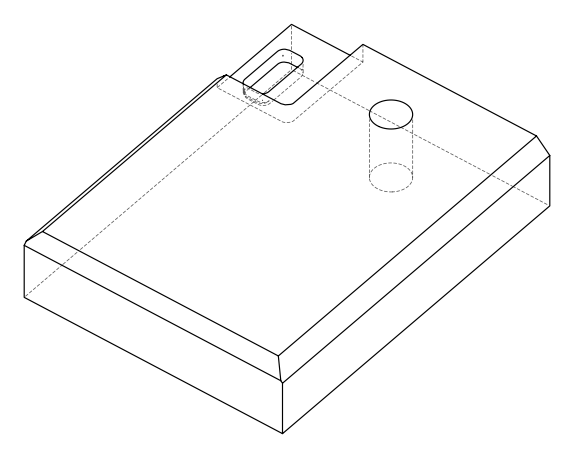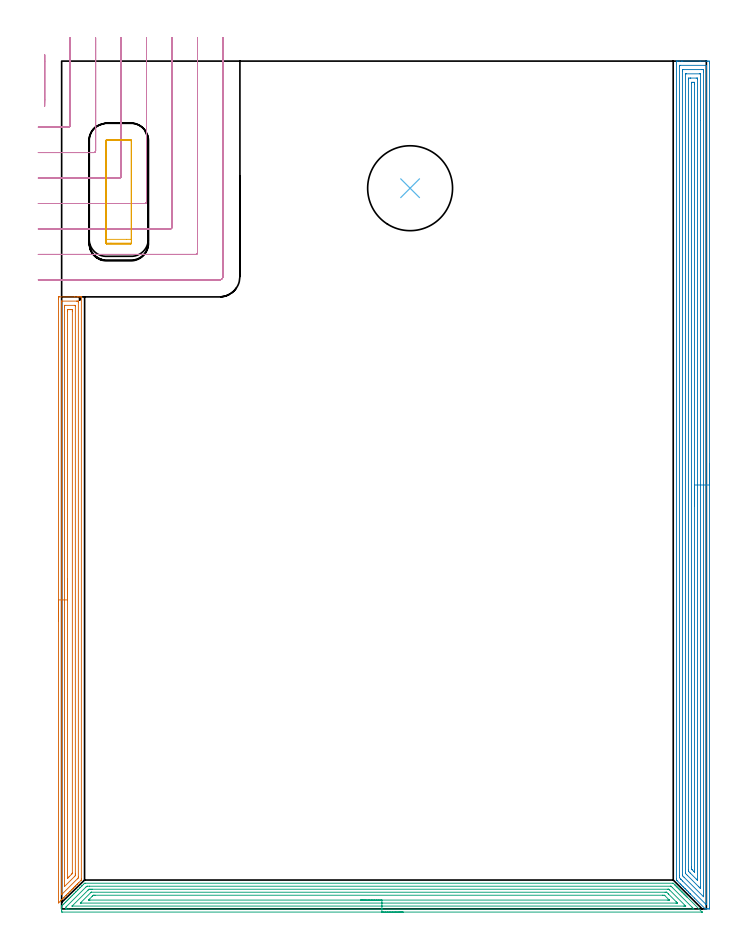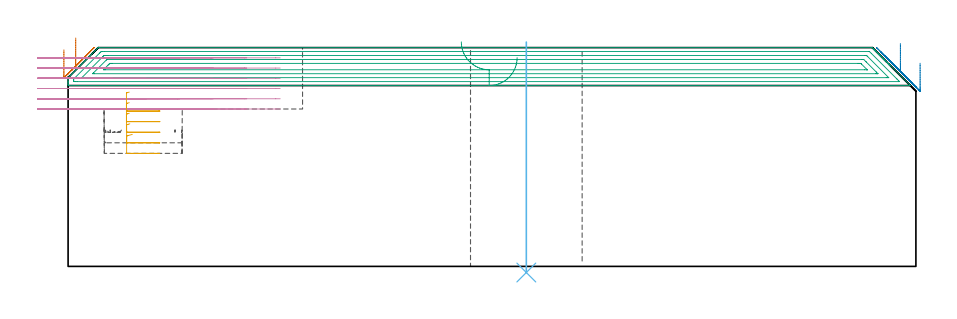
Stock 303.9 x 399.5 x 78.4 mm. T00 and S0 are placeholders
(PLAN: 6 operations, 2 tool changes, 54.7 min)
(1 AREA_MILL | FG_CHAMFER_SURFACE | UGT0205_001 | 9.23 min | 17171 mm3)
(2 AREA_MILL_1 | FG_CHAMFER_SURFACE_1 | UGT0205_001 | 19.16 min | 48610 mm3)
(3 AREA_MILL_2 | FG_CHAMFER_SURFACE_2 | UGT0205_001 | 11.94 min | 26467 mm3)
(4 MILL_CORNER_NOTCH_RECTANGULAR | CORNER_NOTCH_RECTANGULAR | UGT0201_010 | Follow Part, ap 4, ae 75% | 12.31 min | 204557 mm3)
(5 MILL_RECTANGULAR_POCKET | POCKET_RECTANGULAR_STRAIGHT | UGT0201_010 | Follow Part, ap 4, ae 75% | 1.75 min | 27636 mm3)
(6 INDEXABLE_INSERT_DRILL_THROUGH_HOLE_FROM_SOLID | STEP1HOLE | NXT0302_035 | 0.33 min | 98460 mm3)
(TOOL UGT0205_001 | Chamfer Mill 20 x 3 x 45 deg. | D20 FL50 Z2)
(TOOL UGT0201_010 | End Mill 16 mm | D16 FL22 Z2)
(TOOL NXT0302_035 | Index. Insert Drill 40mm [880-D4000L40-05] | D40 PA176 FL200 Z2)
(OP 1 AREA_MILL)
G17 G21 G94 G90
T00 M6
G54
G17 G0 G90 X-1.5 Y135.6 S1061 M3
G43 Z88.4 H0
Z77.6
G94 G1 Y135.638 Z76.728 F250.
Y135.752 Z75.864
Y135.941 Z75.012
Y136.203 Z74.18
Y136.537 Z73.374
Y136.94 Z72.6
Y137.409 Z71.864
Y137.94 Z71.172
Y138.529 Z70.529
Y139.172 Z69.94
Y139.864 Z69.408
Y140.6 Z68.94
Y141.374 Z68.537
Y142.18 Z68.203
Y143.012 Z67.941
Y143.864 Z67.752
Y144.729 Z67.638
Y145.6 Z67.6
Y287.405
X-1.499 Y287.771 Z67.601
X-1.494 Y288.293 Z67.604
X-1.492 Y288.391 Z67.606
X-0.976 Y288.4 Z68.121
X6.117 Z75.211
X7.528 Z76.625
X7.89 Z76.985
X8.613 Z77.712
X8.873 Z77.973
X9.262 Y288.399 Z78.353
X9.268 Y288.398 Z78.359
X9.297 Y288.391 Z78.388
X9.3 Y288.218 Z78.4
X9.294 Y14.087 Z78.393
X9.295 Y13.633 Z78.38
X9.285 Y13.592 Z78.371
X9.25 Y13.548 Z78.344
X9.224 Y13.524 Z78.324
X8.072 Y12.371 Z77.17
X7.535 Y11.835 Z76.634
X7.299 Y11.597 Z76.395
X7.178 Y11.477 Z76.276
X6.664 Y10.963 Z75.763
X6.412 Y10.71 Z75.508
X6.284 Y10.583 Z75.381
X5.792 Y10.092 Z74.891
X5.525 Y9.823 Z74.621
X5.39 Y9.689 Z74.487
X4.92 Y9.22 Z74.02
X4.639 Y8.937 Z73.735
X4.049 Y8.349 Z73.149
X3.752 Y8.05 Z72.848
X3.161 Y7.461 Z72.261
X2.866 Y7.163 Z71.961
X2.259 Y6.559 Z71.359
X1.979 Y6.276 Z71.074
X1.293 Y5.593 Z70.393
X0.92 Y5.218 Z70.016
X0.376 Y4.676 Z69.476
X0.025 Y4.324 Z69.122
X-0.542 Y3.758 Z68.558
X-1.317 Y2.982 Z67.781
X-1.42 Y2.884 Z67.678
X-1.492 Y2.816 Z67.606
X-1.498 Y2.943 Z67.602
X-1.499 Y2.982 Z67.601
X-1.5 Y145.6 Z67.6
X-0.086 Z69.014
X-0.085 Y286.205 Z69.015
X-0.084 Y286.316 Z69.016
X-0.081 Y286.371 Z69.019
X-0.08 Y286.39 Z69.02
X-0.031 Y286.391 Z69.069
X0.384 Y286.399 Z69.484
X7.003 Y286.4 Z76.103
X7.476 Y286.399 Z76.576
X7.744 Y286.395 Z76.844
X7.863 Y286.39 Z76.963
X7.879 Y286.388 Z76.979
X7.881 Y286.369 Z76.981
X7.884 Y286.315 Z76.984
X7.885 Y286.206 Z76.985
X7.886 Y285.986 Z76.986
X7.879 Y15.053 Z76.979
X7.861 Y14.623 Z76.961
X7.648 Y14.403 Z76.748
X7.409 Y14.159 Z76.509
X0.189 Y6.939 Z69.289
X0.082 Y6.833 Z69.182
X-0.025 Y6.733 Z69.075
X-0.059 Y6.702 Z69.041
X-0.079 Y6.695 Z69.021
X-0.081 Y6.789 Z69.019
X-0.086 Y7.002 Z69.014
Y145.6
X1.328 Z70.428
X1.329 Y283.658 Z70.429
X1.33 Y284.194 Z70.43
X1.333 Y284.372 Z70.433
X1.335 Y284.386 Z70.435
X1.358 Y284.392 Z70.458
X1.411 Y284.397 Z70.511
X1.48 Y284.4 Z70.58
X6.117 Y284.399 Z75.217
X6.321 Y284.395 Z75.421
X6.454 Y284.39 Z75.554
X6.465 Y284.376 Z75.565
X6.468 Y284.356 Z75.568
X6.47 Y284.313 Z75.57
X6.471 Y284.194 Z75.571
Y283.836
X6.465 Y16.49 Z75.565
X6.463 Y15.948 Z75.563
X6.461 Y15.772 Z75.561
X6.458 Y15.688 Z75.558
X6.425 Y15.636 Z75.525
X6.117 Y15.318 Z75.217
X5.986 Y15.185 Z75.086
X1.383 Y10.583 Z70.483
X1.362 Y10.565 Z70.462
X1.345 Y10.555 Z70.445
X1.334 Y10.553 Z70.434
X1.331 Y10.565 Z70.431
X1.329 Y10.583 Z70.429
Y10.627
X1.328 Y10.941 Z70.428
Y145.6
X2.743 Z71.843
Y281.512
X2.745 Y282.23 Z71.845
X2.747 Y282.334 Z71.847
X2.749 Y282.388 Z71.849
X2.796 Y282.391 Z71.896
X3.016 Y282.395 Z72.116
X3.457 Y282.4 Z72.557
X4.343 Z73.443
X4.785 Y282.396 Z73.885
X5.003 Y282.392 Z74.103
X5.051 Y282.389 Z74.151
X5.053 Y282.351 Z74.153
X5.055 Y282.287 Z74.155
X5.057 Y281.686 Z74.157
Y281.512
X5.051 Y17.023 Z74.151
X5.049 Y16.842 Z74.149
X5.047 Y16.753 Z74.147
X5.044 Y16.713 Z74.144
X5.018 Y16.678 Z74.118
X4.906 Y16.561 Z74.006
X4.765 Y16.416 Z73.865
X3.457 Y15.105 Z72.557
X2.986 Y14.634 Z72.086
X2.913 Y14.562 Z72.013
X2.83 Y14.481 Z71.93
X2.754 Y14.411 Z71.854
X2.75 Y14.41 Z71.85
X2.747 Y14.414 Z71.847
X2.744 Y14.453 Z71.844
X2.743 Y14.51 Z71.843
Y145.6
Y146.472 Z71.881
Y147.337 Z71.995
Y148.188 Z72.183
Y149.02 Z72.446
Y149.826 Z72.78
Y150.6 Z73.182
Y151.336 Z73.651
Y152.028 Z74.182
Y152.671 Z74.772
Y153.261 Z75.415
Y153.792 Z76.107
Y154.26 Z76.843
Y154.663 Z77.617
Y154.997 Z78.422
Y155.259 Z79.255
Y155.448 Z80.106
Y155.562 Z80.971
Y155.6 Z81.843
G0 Z88.4
M5
M2
(OP 2 AREA_MILL_1)
G17 G21 G94 G90
T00 M6
G54
G17 G0 G90 X305.3 Y209.75 S1061 M3
G43 Z88.4 H0
Z72.8
G94 G1 Y209.712 Z71.928 F250.
Y209.598 Z71.063
Y209.409 Z70.212
Y209.147 Z69.38
Y208.813 Z68.574
Y208.41 Z67.8
Y207.942 Z67.064
Y207.41 Z66.372
Y206.821 Z65.729
Y206.178 Z65.14
Y205.486 Z64.608
Y204.75 Z64.14
Y203.976 Z63.737
Y203.17 Z63.403
Y202.338 Z63.141
Y201.486 Z62.952
Y200.622 Z62.838
Y199.75 Z62.8
Y0.428
X305.297 Y0.167 Z62.803
X305.291 Y0.003 Z62.805
X305.263 Y0.001 Z62.833
X304.938 Y0. Z63.157
X304.285 Z63.814
X303.841 Z64.259
X303.306 Y0.001 Z64.791
X303.296 Y0.003 Z64.8
X298.224 Y5.075 Z69.875
X296.324 Y6.976 Z71.776
X296.187 Y7.111 Z71.91
X296.137 Y7.162 Z71.961
X295.498 Y7.802 Z72.602
X295.312 Y7.986 Z72.784
X294.673 Y8.627 Z73.427
X294.437 Y8.861 Z73.659
X293.848 Y9.452 Z74.252
X293.756 Y9.543 Z74.342
X293.562 Y9.736 Z74.534
X293.022 Y10.277 Z75.077
X292.687 Y10.611 Z75.409
X292.197 Y11.103 Z75.903
X291.812 Y11.486 Z76.284
X291.52 Y11.778 Z76.576
X290.006 Y13.293 Z78.092
X289.822 Y13.478 Z78.273
X289.7 Y13.605 Z78.384
Y14.008 Z78.4
Y399.334
X289.702 Y399.49 Z78.388
X289.833 Y399.498 Z78.259
X289.97 Y399.5 Z78.129
X290.284 Z77.815
X290.937 Z77.158
X292.138 Z75.958
X292.687 Z75.407
X300.863 Z67.234
X304.063 Z64.034
X304.338 Z63.76
X304.938 Y399.495 Z63.159
X305.293 Y399.49 Z62.805
X305.297 Y399.253 Z62.801
X305.3 Y398.887 Z62.8
Y398.518
Y199.75
X303.886 Z64.214
X303.885 Y2.58 Z64.215
X303.884 Y2.399 Z64.216
X303.879 Y2.131 Z64.221
X303.876 Y2.01 Z64.224
X303.817 Y2.009 Z64.283
X303.755 Y2.01 Z64.345
X303.626 Y2.134 Z64.474
X303.352 Y2.399 Z64.748
X292.635 Y13.115 Z75.465
X291.812 Y13.94 Z76.288
X291.747 Y14.008 Z76.353
X291.121 Y14.713 Z76.979
X291.114 Y15.794 Z76.986
X291.115 Y396.92 Z76.985
X291.116 Y397.101 Z76.984
X291.121 Y397.456 Z76.979
X291.124 Y397.49 Z76.976
X291.187 Y397.494 Z76.913
X291.291 Y397.498 Z76.809
X291.421 Y397.5 Z76.679
X303.673 Y397.499 Z64.427
X303.83 Y397.494 Z64.27
X303.859 Y397.49 Z64.241
X303.879 Y397.484 Z64.221
X303.88 Y397.449 Z64.22
X303.884 Y397.283 Z64.216
X303.885 Y397.101 Z64.215
X303.886 Y396.389 Z64.214
Y199.75
X302.472 Z65.628
X302.471 Y5.971 Z65.629
X302.47 Y5.811 Z65.63
X302.468 Y5.757 Z65.632
X302.467 Y5.75 Z65.633
X302.45 Y5.761 Z65.65
X302.396 Y5.808 Z65.704
X302.313 Y5.887 Z65.787
X293.299 Y14.901 Z74.801
X292.687 Y15.523 Z75.413
X292.556 Y15.661 Z75.544
X292.535 Y15.701 Z75.565
X292.532 Y15.74 Z75.568
X292.53 Y15.794 Z75.57
X292.529 Y15.955 Z75.571
Y394.584
X292.531 Y395.315 Z75.569
X292.533 Y395.472 Z75.567
X292.535 Y395.49 Z75.565
X292.552 Y395.493 Z75.548
X292.597 Y395.497 Z75.503
X292.687 Y395.499 Z75.413
X301.438 Y395.5 Z66.662
X302.135 Y395.496 Z65.965
X302.313 Y395.49 Z65.787
X302.465 Y395.468 Z65.635
X302.468 Y395.315 Z65.632
X302.47 Y395.155 Z65.63
X302.471 Y394.422 Z65.629
X302.472 Y394.26 Z65.628
Y199.75
X301.057 Z67.043
Y10.436
X301.056 Y9.932 Z67.044
X301.054 Y9.763 Z67.046
X301.05 Y9.631 Z67.05
X301.046 Y9.614 Z67.054
X300.995 Y9.661 Z67.105
X300.9 Y9.752 Z67.2
X300.563 Y10.087 Z67.537
X300.213 Y10.436 Z67.887
X294.855 Y15.794 Z73.245
X294.437 Y16.214 Z73.663
X293.971 Y16.687 Z74.129
X293.949 Y16.723 Z74.151
X293.947 Y16.751 Z74.153
X293.944 Y16.813 Z74.156
X293.943 Y16.939 Z74.157
Y17.192
Y393.14
X293.945 Y393.309 Z74.156
X293.948 Y393.443 Z74.152
X293.949 Y393.48 Z74.151
X293.963 Y393.49 Z74.137
X294.466 Y393.5 Z73.634
X300.591 Z67.509
X300.981 Y393.496 Z67.119
X301.029 Y393.493 Z67.071
X301.049 Y393.49 Z67.051
X301.051 Y393.478 Z67.049
X301.055 Y393.42 Z67.045
X301.056 Y393.363 Z67.044
X301.057 Y371.539 Z67.043
Y199.75
X299.643 Z68.457
Y13.623
X299.641 Y13.527 Z68.459
X299.639 Y13.481 Z68.461
X299.638 Y13.473 Z68.462
X299.624 Y13.484 Z68.476
X299.523 Y13.58 Z68.577
X299.09 Y14.008 Z69.01
X296.187 Y16.911 Z71.913
X295.52 Y17.58 Z72.58
X295.423 Y17.683 Z72.677
X295.367 Y17.744 Z72.733
X295.364 Y17.793 Z72.736
X295.361 Y18.004 Z72.739
X295.357 Y18.427 Z72.743
Y18.473
Y390.85
X295.361 Y391.274 Z72.739
X295.364 Y391.476 Z72.736
X295.56 Y391.491 Z72.54
X296.187 Y391.498 Z71.913
X296.426 Y391.5 Z71.674
X299.052 Y391.498 Z69.048
X299.535 Y391.49 Z68.565
X299.636 Y391.469 Z68.464
X299.643 Y390.85 Z68.457
Y199.75
X298.229 Z69.871
X298.228 Y17.58 Z69.872
X298.227 Y17.417 Z69.873
X298.225 Y17.37 Z69.875
X298.223 Y17.337 Z69.877
X297.938 Y17.61 Z70.162
X297.075 Y18.473 Z71.025
X297.062 Y18.485 Z71.038
X296.849 Y18.707 Z71.251
X296.796 Y18.763 Z71.304
X296.778 Y18.801 Z71.322
X296.776 Y18.871 Z71.324
X296.773 Y19.069 Z71.327
X296.771 Y19.366 Z71.329
Y19.663
X296.772 Y389.064 Z71.328
X296.773 Y389.359 Z71.327
X296.776 Y389.46 Z71.324
X296.778 Y389.488 Z71.322
X296.796 Y389.491 Z71.304
X296.849 Y389.495 Z71.251
X297.062 Y389.498 Z71.038
X297.511 Y389.5 Z70.589
X297.938 Y389.499 Z70.162
X298.08 Y389.496 Z70.02
X298.193 Y389.491 Z69.907
X298.222 Y389.489 Z69.878
X298.224 Y389.446 Z69.876
X298.226 Y389.361 Z69.874
X298.228 Y389.064 Z69.872
X298.229 Y388.767 Z69.871
Y199.75
Y198.878 Z69.909
Y198.014 Z70.023
Y197.162 Z70.212
Y196.33 Z70.474
Y195.524 Z70.808
Y194.75 Z71.211
Y194.014 Z71.68
Y193.322 Z72.211
Y192.679 Z72.8
Y192.09 Z73.443
Y191.558 Z74.135
Y191.09 Z74.871
Y190.687 Z75.645
Y190.353 Z76.451
Y190.091 Z77.283
Y189.902 Z78.135
Y189.788 Z79.
Y189.75 Z79.871
G0 Z88.4
M5
M2
(OP 3 AREA_MILL_2)
G17 G21 G94 G90
T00 M6
G54
G17 G0 G90 X160.9 Y-1.5 S1061 M3
G43 Z88.4 H0
Z74.8
G94 G1 X160.862 Z73.928 F250.
X160.748 Z73.064
X160.56 Z72.212
X160.297 Z71.38
X159.963 Z70.574
X159.561 Z69.8
X159.092 Z69.064
X158.561 Z68.372
X157.971 Z67.729
X157.328 Z67.14
X156.636 Z66.608
X155.9 Z66.14
X155.127 Z65.737
X154.321 Z65.403
X153.489 Z65.141
X152.637 Z64.952
X151.772 Z64.838
X150.9 Z64.8
X0.439 Y-1.499 Z64.801
X0.002 Y-1.491 Z64.805
X0. Y-1.235 Z65.062
Y-0.93 Z65.366
Y-0.345 Z65.951
Y-0.04 Z66.255
Y0.571 Z66.87
Y0.99 Z67.289
X0.001 Y1.295 Z67.594
X0.003 Y1.3 Z67.599
X0.153 Y1.453 Z67.752
X0.735 Y2.037 Z68.333
X1.08 Y2.38 Z68.68
X1.625 Y2.927 Z69.223
X1.979 Y3.279 Z69.578
X2.515 Y3.817 Z70.113
X2.877 Y4.177 Z70.477
X3.405 Y4.707 Z71.003
X3.775 Y5.075 Z71.375
X4.295 Y5.597 Z71.893
X4.89 Y6.19 Z72.489
X5.059 Y6.36 Z72.658
X5.185 Y6.487 Z72.783
X5.78 Y7.08 Z73.379
X5.951 Y7.252 Z73.55
X6.075 Y7.377 Z73.673
X6.669 Y7.97 Z74.269
X6.843 Y8.144 Z74.442
X6.965 Y8.266 Z74.563
X7.559 Y8.86 Z75.159
X7.735 Y9.036 Z75.334
X7.855 Y9.156 Z75.453
X8.449 Y9.75 Z76.049
X8.627 Y9.928 Z76.226
X8.745 Y10.046 Z76.343
X9.339 Y10.64 Z76.939
X9.519 Y10.82 Z77.118
X9.635 Y10.936 Z77.233
X10.229 Y11.53 Z77.829
X10.674 Y11.975 Z78.274
X10.684 Y11.984 Z78.283
X10.805 Y12.097 Z78.388
X11.303 Y12.1 Z78.4
X287.822
X288.204 Y12.094 Z78.392
X288.277 Y12.023 Z78.322
X288.326 Y11.975 Z78.273
X288.714 Y11.587 Z77.885
X288.772 Y11.53 Z77.826
X288.828 Y11.473 Z77.772
X289.011 Y11.289 Z77.588
X289.069 Y11.233 Z77.53
X289.124 Y11.177 Z77.476
X289.308 Y10.992 Z77.291
X289.365 Y10.936 Z77.233
X289.42 Y10.881 Z77.18
X289.606 Y10.695 Z76.994
X289.662 Y10.64 Z76.936
X289.716 Y10.585 Z76.884
X289.903 Y10.398 Z76.697
X289.959 Y10.343 Z76.64
X290.012 Y10.289 Z76.588
X290.2 Y10.1 Z76.399
X290.255 Y10.046 Z76.343
X290.308 Y9.993 Z76.292
X290.498 Y9.803 Z76.102
X290.552 Y9.75 Z76.047
X290.604 Y9.697 Z75.996
X290.795 Y9.506 Z75.805
X290.849 Y9.453 Z75.75
X290.9 Y9.401 Z75.7
X291.092 Y9.208 Z75.507
X291.145 Y9.156 Z75.453
X291.196 Y9.105 Z75.404
X291.39 Y8.911 Z75.21
X291.442 Y8.86 Z75.157
X291.492 Y8.809 Z75.108
X291.687 Y8.614 Z74.913
X291.738 Y8.563 Z74.86
X291.788 Y8.513 Z74.812
X291.984 Y8.316 Z74.615
X292.035 Y8.266 Z74.563
X292.084 Y8.217 Z74.516
X292.282 Y8.019 Z74.318
X292.332 Y7.97 Z74.267
X292.38 Y7.921 Z74.22
X292.579 Y7.722 Z74.021
X292.628 Y7.673 Z73.97
X292.676 Y7.625 Z73.924
X292.876 Y7.424 Z73.723
X292.925 Y7.377 Z73.674
X292.972 Y7.329 Z73.628
X293.174 Y7.127 Z73.426
X293.222 Y7.08 Z73.377
X293.268 Y7.033 Z73.332
X293.471 Y6.83 Z73.129
X293.518 Y6.783 Z73.08
X293.564 Y6.737 Z73.036
X293.768 Y6.532 Z72.831
X293.815 Y6.487 Z72.784
X293.86 Y6.441 Z72.74
X294.066 Y6.235 Z72.534
X294.112 Y6.19 Z72.487
X294.156 Y6.145 Z72.444
X294.363 Y5.938 Z72.237
X294.408 Y5.893 Z72.19
X294.452 Y5.849 Z72.148
X294.66 Y5.64 Z71.939
X294.705 Y5.597 Z71.894
X301.499 Y-1.198 Z65.101
X301.677 Y-1.375 Z64.923
X301.796 Y-1.495 Z64.803
X301.798 Y-1.498 Z64.8
X301.796 Y-1.499 Z64.799
X301.667 Y-1.5 Z64.8
X150.9
Y-0.086 Z66.214
X3.275
X2.426 Y-0.083 Z66.217
X2.383 Y-0.08 Z66.22
X2.01 Y-0.04 Z66.26
X2.005 Y0.337 Z66.637
X2.01 Y0.85 Z67.15
X2.194 Y1.039 Z67.339
X2.383 Y1.233 Z67.533
X11.303 Y10.153 Z76.453
X11.549 Y10.394 Z76.694
X11.801 Y10.64 Z76.94
X12.154 Y10.68 Z76.98
X12.195 Y10.682 Z76.982
X13.041 Y10.686 Z76.986
X13.087
X286.93 Y10.685 Z76.985
X286.976 Y10.684 Z76.984
X287.067 Y10.679 Z76.979
X287.17 Y10.668 Z76.968
X287.202 Y10.64 Z76.94
X287.822 Y10.028 Z76.328
X297.001 Y0.85 Z67.15
X297.634 Y0.216 Z66.516
X297.883 Y-0.04 Z66.26
X297.911 Y-0.071 Z66.229
X297.817 Y-0.079 Z66.221
X297.726 Y-0.084 Z66.216
X297.679 Y-0.085 Z66.215
X150.9 Y-0.086 Z66.214
Y1.328 Z67.628
X5.059 Y1.329 Z67.629
X5.013 Y1.33 Z67.63
X4.956 Y1.333 Z67.633
X4.946 Y1.334 Z67.634
X4.956 Y1.349 Z67.649
X4.977 Y1.375 Z67.675
X5.012 Y1.412 Z67.712
X5.059 Y1.46 Z67.76
X12.327 Y8.728 Z75.028
X12.461 Y8.86 Z75.16
X12.779 Y9.168 Z75.468
X12.886 Y9.264 Z75.564
X13.087 Y9.267 Z75.567
X13.568 Y9.27 Z75.57
X13.979 Y9.271 Z75.571
X14.458
X285.626
X286.038 Y9.268 Z75.568
X286.095 Y9.265 Z75.565
X286.127 Y9.262 Z75.562
X286.158 Y9.234 Z75.534
X286.287 Y9.11 Z75.41
X286.54 Y8.86 Z75.16
X294.066 Y1.334 Z67.634
Y1.33 Z67.63
X293.586 Y1.329 Z67.629
X293.174
X150.9 Y1.328 Z67.628
Y2.743 Z69.043
X9.406
X8.892 Y2.748 Z69.048
X8.814 Y2.75 Z69.05
X8.851 Y2.792 Z69.092
X8.925 Y2.872 Z69.172
X9.014 Y2.964 Z69.264
X9.098 Y3.05 Z69.35
X13.695 Y7.646 Z73.946
X13.811 Y7.759 Z74.059
X13.89 Y7.832 Z74.132
X13.911 Y7.851 Z74.151
X13.931 Y7.853 Z74.153
X13.979 Y7.855 Z74.155
X14.092 Y7.857 Z74.157
X284.367
X284.756 Y7.856 Z74.156
X284.951 Y7.854 Z74.154
X285.047 Y7.851 Z74.151
X285.092 Y7.848 Z74.148
X285.146 Y7.8 Z74.1
X285.871 Y7.08 Z73.38
X286.038 Y6.914 Z73.214
X289.606 Y3.345 Z69.645
X290.162 Y2.779 Z69.079
X290.187 Y2.752 Z69.052
X290.172 Y2.75 Z69.05
X290.093 Y2.746 Z69.046
X289.931 Y2.744 Z69.044
X289.606 Y2.743 Z69.043
X289.493
X150.9
Y4.157 Z70.457
X13.34
X13.087 Y4.158 Z70.458
X12.833 Y4.161 Z70.461
X12.683 Y4.164 Z70.464
X12.824 Y4.318 Z70.618
X12.91 Y4.41 Z70.71
X12.998 Y4.499 Z70.799
X13.087 Y4.589 Z70.889
X14.334 Y5.836 Z72.136
X14.688 Y6.19 Z72.49
X14.78 Y6.28 Z72.58
X14.871 Y6.366 Z72.666
X14.956 Y6.436 Z72.736
X15.031 Y6.438 Z72.738
X15.19 Y6.441 Z72.741
X15.51 Y6.443 Z72.743
X15.763
X283.109 Y6.442 Z72.742
X283.362 Y6.441 Z72.741
X284.007 Y6.436 Z72.736
X284.07 Y6.419 Z72.719
X284.192 Y6.306 Z72.606
X284.254 Y6.248 Z72.548
X286.146 Y4.356 Z70.656
X286.251 Y4.247 Z70.547
X286.317 Y4.174 Z70.474
X286.327 Y4.16 Z70.46
X286.326
X286.29 Y4.158 Z70.458
X286.038 Y4.157 Z70.457
X285.399
X150.9
X150.029 Z70.495
X149.164 Z70.609
X148.312 Z70.798
X147.48 Z71.06
X146.674 Z71.394
X145.9 Z71.797
X145.165 Z72.265
X144.472 Z72.796
X143.829 Z73.386
X143.24 Z74.029
X142.709 Z74.721
X142.24 Z75.457
X141.837 Z76.231
X141.503 Z77.037
X141.241 Z77.869
X141.052 Z78.72
X140.938 Z79.585
X140.9 Z80.457
G0 Z88.4
M5
M2
(OP 4 MILL_CORNER_NOTCH_RECTANGULAR)
G17 G21 G94 G90
T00 M6
G54
G17 G0 G90 X-8.024 Y378.19 S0 M3
G43 Z88.4 H0
Z74.733
G94 G1 X-8. Y381.19 F250.
Y399.505 F500.
Y402.505 F250.
G0 Z88.4
X-11. Y368.399
Z74.733
G1 X-8. Y368.4
X3.206 F500.
G3 X4. Y369.194 R0.8
G1 Y407.5
Y410.5 F250.
G0 Z88.4
X-11. Y356.399
Z74.733
G1 X-8. Y356.4
X3.206 F500.
X15.205
G3 X16. Y357.194 R0.8
G1 Y407.5
Y410.5 F250.
G0 Z88.4
X-11. Y344.399
Z74.733
G1 X-8. Y344.4
X15.205 F500.
X27.205
G3 X28. Y345.195 R0.8
G1 Y407.5
Y410.5 F250.
G0 Z88.4
X-11. Y332.399
Z74.733
G1 X-8. Y332.4
X27.205 F500.
X39.205
G3 X40. Y333.195 R0.8
G1 Y407.5
Y410.5 F250.
G0 Z88.4
X-11. Y320.398
Z74.733
G1 X-8. Y320.4
X39.205 F500.
X51.205
G3 X52. Y321.195 R0.8
G1 Y407.5
Y410.5 F250.
G0 Z88.4
X-11. Y308.396
Z74.733
G1 X-8. Y308.4
X51.205 F500.
X63.204
G3 X64. Y309.196 R0.8
G1 Y407.5
Y410.5 F250.
G0 Z88.4
X-10.983 Y296.4
Z74.733
G1 X-7.983
X74.4 F500.
G3 X76. Y298. R1.6
G1 Y407.5
Y410.5 F250.
G0 Z88.4
X-8.024 Y378.19
Z71.067
G1 X-8. Y381.19
Y399.505 F500.
Y402.505 F250.
G0 Z88.4
X-11. Y368.4
Z71.067
G1 X-8.
X3.206 F500.
G3 X4. Y369.194 R0.8
G1 Y407.5
Y410.5 F250.
G0 Z88.4
X-11. Y356.4
Z71.067
G1 X-8.
X15.206 F500.
G3 X16. Y357.194 R0.8
G1 Y407.5
Y410.5 F250.
G0 Z88.4
X-11. Y344.4
Z71.067
G1 X-8.
X27.205 F500.
G3 X28. Y345.195 R0.8
G1 Y407.5
Y410.5 F250.
G0 Z88.4
X-11. Y332.4
Z71.067
G1 X-8.
X39.205 F500.
G3 X40. Y333.195 R0.8
G1 Y407.5
Y410.5 F250.
G0 Z88.4
X-11. Y320.4
Z71.067
G1 X-8.
X51.205 F500.
G3 X52. Y321.195 R0.8
G1 Y407.5
Y410.5 F250.
G0 Z88.4
X-11. Y308.4
Z71.067
G1 X-8.
X63.204 F500.
G3 X64. Y309.196 R0.8
G1 Y407.5
Y410.5 F250.
G0 Z88.4
X-11. Y296.4
Z71.067
G1 X-8.
X74.4 F500.
G3 X76. Y298. R1.6
G1 Y407.5
Y410.5 F250.
G0 Z88.4
X-8.024 Y378.19
Z67.4
G1 X-8. Y381.19
Y399.505 F500.
Y402.505 F250.
G0 Z88.4
X-11. Y368.4
Z67.4
G1 X-8.
X3.206 F500.
G3 X4. Y369.194 R0.8
G1 Y407.5
Y410.5 F250.
G0 Z88.4
X-11. Y356.4
Z67.4
G1 X-8.
X15.205 F500.
G3 X16. Y357.194 R0.8
G1 Y407.5
Y410.5 F250.
G0 Z88.4
X-11. Y344.4
Z67.4
G1 X-8.
X27.205 F500.
G3 X28. Y345.195 R0.8
G1 Y407.5
Y410.5 F250.
G0 Z88.4
X-11. Y332.4
Z67.4
G1 X-8.
X39.205 F500.
G3 X40. Y333.195 R0.8
G1 Y407.5
Y410.5 F250.
G0 Z88.4
X-11. Y320.4
Z67.4
G1 X-8.
X51.205 F500.
G3 X52. Y321.195 R0.8
G1 Y407.5
Y410.5 F250.
G0 Z88.4
X-11. Y308.4
Z67.4
G1 X-8.
X63.204 F500.
G3 X64. Y309.196 R0.8
G1 Y407.5
Y410.5 F250.
G0 Z88.4
X-11. Y296.4
Z67.4
G1 X-8.
X74.4 F500.
G3 X76. Y298. R1.6
G1 Y407.5
Y410.5 F250.
G0 Z88.4
X-8.024 Y378.19
Z63.733
G1 X-8. Y381.19
Y399.504 F500.
Y402.504 F250.
G0 Z88.4
X-11. Y368.4
Z63.733
G1 X-8.
X3.206 F500.
G3 X4. Y369.194 R0.8
G1 Y407.5
Y410.5 F250.
G0 Z88.4
X-11. Y356.4
Z63.733
G1 X-8.
X15.205 F500.
G3 X16. Y357.195 R0.8
G1 Y407.5
Y410.5 F250.
G0 Z88.4
X-11. Y344.4
Z63.733
G1 X-8.
X27.205 F500.
G3 X28. Y345.195 R0.8
G1 Y407.5
Y410.5 F250.
G0 Z88.4
X-11. Y332.4
Z63.733
G1 X-8.
X39.205 F500.
G3 X40. Y333.195 R0.8
G1 Y407.5
Y410.5 F250.
G0 Z88.4
X-11. Y320.4
Z63.733
G1 X-8.
X51.204 F500.
G3 X52. Y321.196 R0.8
G1 Y407.5
Y410.5 F250.
G0 Z88.4
X-11. Y308.4
Z63.733
G1 X-8.
X63.204 F500.
G3 X64. Y309.196 R0.8
G1 Y407.5
Y410.5 F250.
G0 Z88.4
X-11. Y296.4
Z63.733
G1 X-8.
X74.4 F500.
G3 X76. Y298. R1.6
G1 Y407.5
Y410.5 F250.
G0 Z88.4
X-8.024 Y378.19
Z60.067
G1 X-8. Y381.19
Y399.504 F500.
Y402.504 F250.
G0 Z88.4
X-11. Y368.4
Z60.067
G1 X-8.
X3.206 F500.
G3 X4. Y369.194 R0.8
G1 Y407.5
Y410.5 F250.
G0 Z88.4
X-11. Y356.4
Z60.067
G1 X-8.
X15.205 F500.
G3 X16. Y357.195 R0.8
G1 Y407.5
Y410.5 F250.
G0 Z88.4
X-11. Y344.4
Z60.067
G1 X-8.
X27.205 F500.
G3 X28. Y345.195 R0.8
G1 Y407.5
Y410.5 F250.
G0 Z88.4
X-11. Y332.4
Z60.067
G1 X-8.
X39.205 F500.
G3 X40. Y333.195 R0.8
G1 Y407.5
Y410.5 F250.
G0 Z88.4
X-11. Y320.4
Z60.067
G1 X-8.
X51.204 F500.
G3 X52. Y321.196 R0.8
G1 Y407.5
Y410.5 F250.
G0 Z88.4
X-11. Y308.4
Z60.067
G1 X-8.
X63.204 F500.
G3 X64. Y309.196 R0.8
G1 Y407.5
Y410.5 F250.
G0 Z88.4
X-11. Y296.4
Z60.067
G1 X-8.
X74.4 F500.
G3 X76. Y298. R1.6
G1 Y407.5
Y410.5 F250.
G0 Z88.4
X-8.024 Y378.19
Z56.4
G1 X-8. Y381.19
Y399.504 F500.
Y402.504 F250.
G0 Z88.4
X-11. Y368.4
Z56.4
G1 X-8.
X3.206 F500.
G3 X4. Y369.194 R0.8
G1 Y407.5
Y410.5 F250.
G0 Z88.4
X-11. Y356.4
Z56.4
G1 X-8.
X15.205 F500.
G3 X16. Y357.195 R0.8
G1 Y407.5
Y410.5 F250.
G0 Z88.4
X-11. Y344.4
Z56.4
G1 X-8.
X27.205 F500.
G3 X28. Y345.195 R0.8
G1 Y407.5
Y410.5 F250.
G0 Z88.4
X-11. Y332.4
Z56.4
G1 X-8.
X39.205 F500.
G3 X40. Y333.195 R0.8
G1 Y407.5
Y410.5 F250.
G0 Z88.4
X-11. Y320.4
Z56.4
G1 X-8.
X51.204 F500.
G3 X52. Y321.196 R0.8
G1 Y407.5
Y410.5 F250.
G0 Z88.4
X-11. Y308.4
Z56.4
G1 X-8.
X63.204 F500.
G3 X64. Y309.196 R0.8
G1 Y407.5
Y410.5 F250.
G0 Z88.4
X-11. Y296.4
Z56.4
G1 X-8.
X74.4 F500.
G3 X76. Y298. R1.6
G1 Y407.5
Y410.5 F250.
G0 Z88.4
M5
M2
(OP 5 MILL_RECTANGULAR_POCKET)
G17 G21 G94 G90
T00 M6
G54
G17 G0 G90 X21.915 Y362.3 S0 M3
G43 Z88.4 H0
Z62.45
G94 G1 X21.2 Z62.258 F250.
X21.145 Z62.244
X21.032 Y362.254 Z62.211
X20.946 Y362.168 Z62.178
X20.9 Y362.055 Z62.146
Y362. Z62.131
Y337.85 Z55.66
Y313.7 F500.
G3 X21.2 Y313.4 R0.3
G1 X32.6
G3 X32.9 Y313.7 R0.3
G1 Y362.
G3 X32.6 Y362.3 R0.3
G1 X21.2
G3 X20.9 Y362. R0.3
G1 Y337.85
Y336.85
G0 X21.915 Y362.3 Z58.66
G1 X21.2 Z58.468 F250.
X21.145 Z58.454
X21.032 Y362.254 Z58.421
X20.946 Y362.168 Z58.388
X20.9 Y362.055 Z58.356
Y362. Z58.341
Y337.85 Z51.87
Y313.7 F500.
G3 X21.2 Y313.4 R0.3
G1 X32.6
G3 X32.9 Y313.7 R0.3
G1 Y362.
G3 X32.6 Y362.3 R0.3
G1 X21.2
G3 X20.9 Y362. R0.3
G1 Y337.85
Y336.85
G0 X21.915 Y362.3 Z54.87
G1 X21.2 Z54.678 F250.
X21.145 Z54.664
X21.032 Y362.254 Z54.631
X20.946 Y362.168 Z54.598
X20.9 Y362.055 Z54.566
Y362. Z54.551
Y337.85 Z48.08
Y313.7 F500.
G3 X21.2 Y313.4 R0.3
G1 X32.6
G3 X32.9 Y313.7 R0.3
G1 Y362.
G3 X32.6 Y362.3 R0.3
G1 X21.2
G3 X20.9 Y362. R0.3
G1 Y337.85
Y336.85
G0 X22.106 Y362.224 Z51.08
G1 X21.447 Z50.903 F250.
X21.18 Y362.209 Z50.832
X21.097 Y362.182 Z50.808
X20.992 Y362.1 Z50.773
X20.979 Y361.114 Z50.508
X20.975 Y337.907 Z44.29
Y313.988 F500.
X20.989 Y313.715
X23.233
X32.811
X32.825 Y313.988
X32.823 Y361.703
X32.814 Y361.97
X32.729 Y362.203
X32.353 Y362.224
X30.567 Y362.225
X21.447 Y362.224
X21.18 Y362.209
X21.097 Y362.182
X20.992 Y362.1
X20.979 Y361.114
X20.975 Y337.907
Y336.907
G0 X22.998 Y362.224 Z47.29
G1 X21.447 Z46.874 F250.
X21.18 Y362.209 Z46.803
X21.097 Y362.182 Z46.779
X20.992 Y362.1 Z46.744
X20.979 Y361.114 Z46.479
X20.975 Y338.799 Z40.5
Y315.764 F500.
X20.981 Y315.497
X30.567 Y315.498
X32.822 Y315.497
X32.823 Y361.703
X32.814 Y361.97
X32.729 Y362.203
X32.353 Y362.224
X30.567 Y362.225
X21.447 Y362.224
X21.18 Y362.209
X21.097 Y362.182
X20.992 Y362.1
X20.979 Y361.114
X20.975 Y338.799
Y337.799
G0 Z88.4
M5
M2
(OP 6 INDEXABLE_INSERT_DRILL_THROUGH_HOLE_FROM_SOLID)
G17 G21 G94 G90
T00 M6
G54
G17 G0 G90 X164.2 Y339.6 S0 M3
G43 Z88.4 H1
G94 G81 G98 Z-2.198 F250. R80.4
G80
M5
M2
